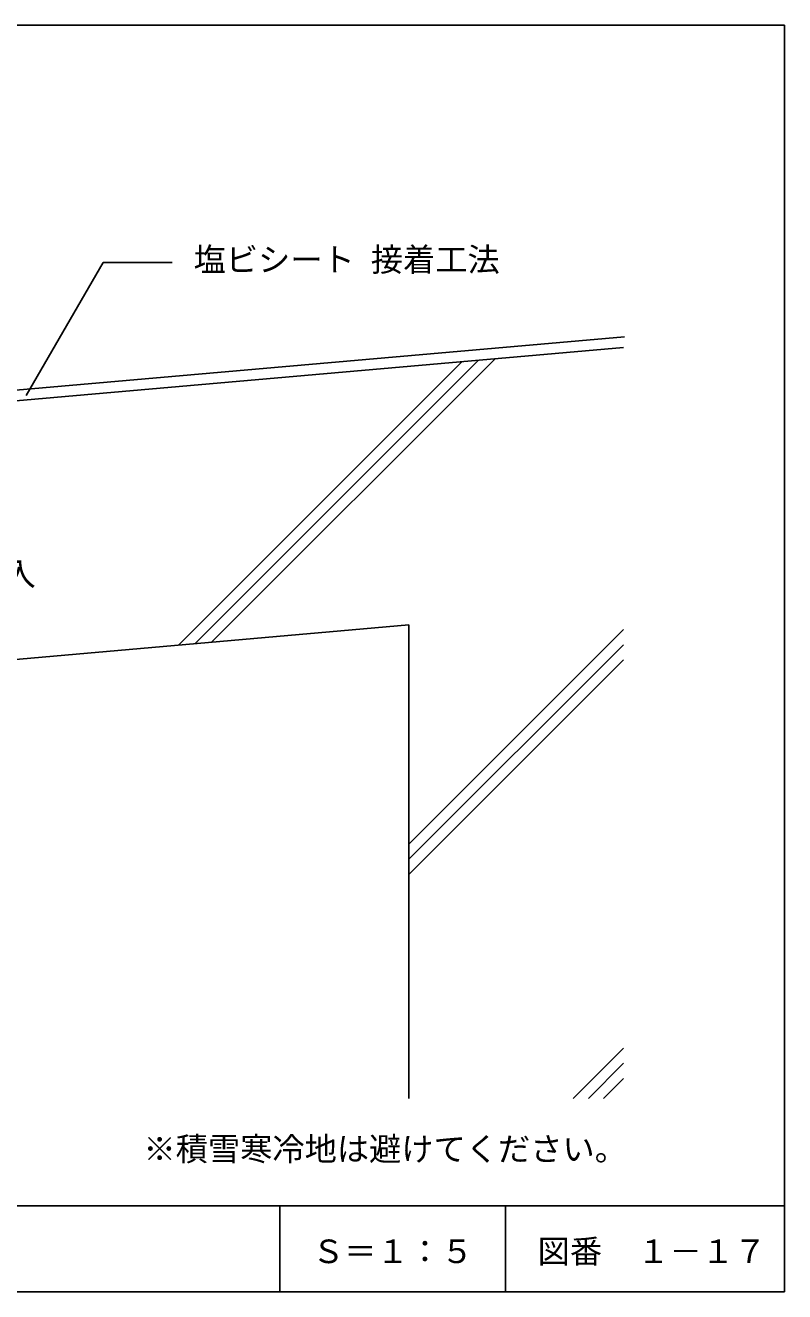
# Model space of a CAD drawing. Units: millimetres, scale not verified. Extents: x -403 to 397, y -617 to 613.
# Drawn here: x 43 to 397, y -617 to -27 of the extents above; entities that cross this region are included whole.
import ezdxf
from ezdxf.enums import TextEntityAlignment as Align

# ---------------------------------------------------------------- set-up
doc = ezdxf.new("R2010")
doc.units = ezdxf.units.MM
doc.header["$LTSCALE"] = 5
for name, color, linetype in [('2-2_in line', 7, 'Continuous'), ('2-4_out line', 2, 'Continuous'), ('2-A_moji', 7, 'Continuous'), ('2-E_con他', 4, 'Continuous'), ('F-2', 7, 'Continuous'), ('F-5', 6, 'Continuous'), ('F-7', 1, 'Continuous'), ('F-A', 7, 'Continuous')]:
    doc.layers.add(name, color=color, linetype=linetype)
doc.styles.add('HG丸ｺﾞｼｯｸM-PRO', font='')
doc.styles.add('ＭＳ ゴシック', font='')
doc.styles.get('HG丸ｺﾞｼｯｸM-PRO').set_extended_font_data('HG丸ｺﾞｼｯｸM-PRO')
doc.styles.get('ＭＳ ゴシック').set_extended_font_data('MS Gothic')

msp = doc.modelspace()

# ---------------------------------------------------------------- linework, layer by layer
at = {"layer": '2-2_in line'}
msp.add_line((-222.238, -224.778), (321.502, -177.207), dxfattribs=at)
at = {"layer": '2-4_out line'}
for p, q in [((-87.453, -207.967), (321.938, -172.15)), ((-211.779, -344.322), (221.502, -306.414)), ((221.502, -306.414), (221.502, -527.035))]:
    msp.add_line(p, q, dxfattribs=at)
at = {"layer": '2-A_moji'}
for p in [(43.412, -199.472), (111.322, -137.474)]:
    msp.add_line(p, (79.207, -137.474), dxfattribs=at)
at = {"layer": '2-E_con他'}
for p, q in [((129.724, -314.444), (261.731, -182.436)), ((114.226, -315.8), (246.233, -183.792)), ((121.975, -315.122), (253.982, -183.114)), ((221.502, -408.523), (321.502, -308.523)), ((221.502, -415.595), (321.502, -315.595)), ((221.502, -422.666), (321.502, -322.666)), ((298.035, -527.035), (321.502, -503.568)), ((305.106, -527.035), (321.502, -510.639)), ((312.177, -527.035), (321.502, -517.71))]:
    msp.add_line(p, q, dxfattribs=at)
at = {"layer": 'F-2'}
for p, q in [((161.502, -577.035), (161.502, -617.035)), ((266.502, -577.035), (266.502, -617.035))]:
    msp.add_line(p, q, dxfattribs=at)
at = {"layer": 'F-5'}
msp.add_line((-403.498, -577.035), (396.502, -577.035), dxfattribs=at)
at = {"layer": 'F-7'}
for p, q in [((-403.498, -27.035), (396.502, -27.035)), ((396.502, -27.035), (396.502, -617.035)), ((-403.498, -617.035), (396.502, -617.035))]:
    msp.add_line(p, q, dxfattribs=at)

# ---------------------------------------------------------------- texts
at = {"layer": '2-A_moji', "style": 'ＭＳ ゴシック'}
for s, p in [('塩ビシート 接着工法', (121.322, -144.974)), ('ＥＬ-2001注入', (-49.56, -291.314)), ('※積雪寒冷地は避けてください。', (97.997, -559.34))]:
    msp.add_text(s, height=11, dxfattribs=at).set_placement(p, align=Align.BOTTOM_LEFT)
at = {"layer": 'F-A', "style": 'HG丸ｺﾞｼｯｸM-PRO'}
for s, p in [('Ｓ＝１：５', (176.502, -607.035)), ('図番', (281.502, -607.035)), ('１－１７', (327.92, -607.035))]:
    msp.add_text(s, height=11, dxfattribs=at).set_placement(p, align=Align.BOTTOM_LEFT)

doc.saveas('drawing.dxf')
